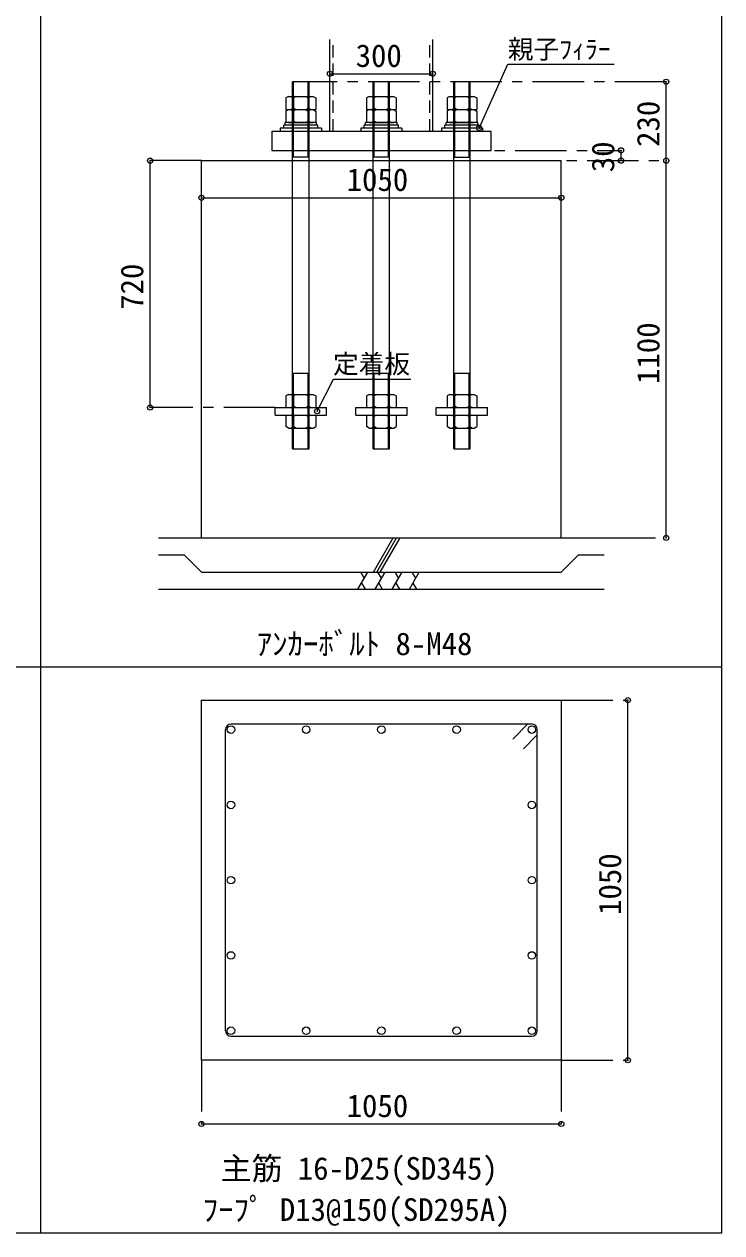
# Model space of a CAD drawing. Units: millimetres, scale not verified. Extents: x -24459 to 24278, y -16646 to 17081.
# Drawn here: x 2018 to 4054, y -16646 to -13121 of the extents above; entities that cross this region are included whole.
import ezdxf
from ezdxf.enums import TextEntityAlignment as Align

# ---------------------------------------------------------------- set-up
doc = ezdxf.new("R2010")
doc.units = ezdxf.units.MM
doc.header["$LTSCALE"] = 30
doc.header["$PDMODE"] = 32
doc.header["$PDSIZE"] = 15
doc.linetypes.add('CHAIN1', pattern=[8, 5, -1, 1, -1])
doc.linetypes.add('DASHED1', pattern=[1.8, 1.2, -0.6])
for name, color, linetype, lineweight in [('0-0_0-0', 7, 'Continuous', 18), ('0-1_補助線', 7, 'Continuous', 18), ('0-3_通り芯', 7, 'Continuous', 18), ('0-4_ＲＣ部材', 7, 'Continuous', 18), ('0-5_Ｓ部材', 7, 'Continuous', 18), ('0-6_木部材', 7, 'Continuous', 18), ('0-7_建具', 7, 'Continuous', 18), ('F-0_F-0', 7, 'Continuous', 18)]:
    doc.layers.add(name, color=color, linetype=linetype, lineweight=lineweight)
doc.layers.add('7-0_7-0', color=7, linetype='Continuous')
doc.styles.add('ＭＳ ゴシック', font='')
doc.styles.get('ＭＳ ゴシック').set_extended_font_data('MS Gothic')

msp = doc.modelspace()

# ---------------------------------------------------------------- linework, layer by layer
at = {"layer": '0-0_0-0', "color": 4}
for p, q in [((3345.39, -13424.03), (3429.27, -13238.08)), ((3429.27, -13238.08), (3739.77, -13238.08)), ((2872.8, -14249.94), (2921.13, -14155.85)), ((2921.13, -14155.85), (3146.02, -14155.85))]:
    msp.add_line(p, q, dxfattribs=at)
at = {"layer": '0-0_0-0'}
for p, q in [((2910.39, -13265.63), (3210.39, -13265.63)), ((3891.59, -13519.03), (3891.59, -13289.03)), ((3759.61, -13519.03), (3759.61, -13489.03)), ((2385.39, -14239.03), (2385.39, -13519.03)), ((3891.59, -14619.03), (3891.59, -13519.03)), ((2535.39, -13627.24), (3585.39, -13627.24)), ((3779.76, -16142.35), (3779.76, -15092.35)), ((2535.39, -16328.12), (3585.39, -16328.12))]:
    msp.add_line(p, q, dxfattribs=at)
at = {"layer": '0-0_0-0', "linetype": 'CHAIN1'}
for p, q in [((3891.59, -13289.03), (2849.39, -13289.03)), ((3210.39, -13489.03), (3759.61, -13489.03)), ((2535.39, -13519.03), (2385.39, -13519.03)), ((3420.39, -13519.03), (3891.59, -13519.03)), ((2750.39, -14239.03), (2385.39, -14239.03)), ((3710.39, -14619.03), (3891.59, -14619.03)), ((3585.39, -15092.35), (3779.76, -15092.35)), ((2535.39, -16142.35), (2535.39, -16328.12)), ((3585.39, -16142.35), (3585.39, -16328.12)), ((3585.39, -16142.35), (3779.76, -16142.35))]:
    msp.add_line(p, q, dxfattribs=at)
at = {"layer": '0-0_0-0'}
for p in [(2910.39, -13265.63), (3210.39, -13265.63), (3891.59, -13289.03), (3345.39, -13424.03), (3759.61, -13489.03), (2385.39, -13519.03), (3759.61, -13519.03), (3891.59, -13519.03), (2535.39, -13627.24), (3585.39, -13627.24), (2385.39, -14239.03), (2872.8, -14249.94), (3891.59, -14619.03), (3779.76, -15092.35), (3779.76, -16142.35), (2535.39, -16328.12), (3585.39, -16328.12)]:
    msp.add_point(p, dxfattribs=at)
at = {"layer": '0-1_補助線'}
for p, q in [((2849.39, -13289.03), (2801.39, -13289.03)), ((2801.39, -14359.03), (2801.39, -13289.03)), ((2804.39, -13509.03), (2804.39, -13289.03)), ((2846.39, -13509.03), (2846.39, -13289.03)), ((2849.39, -14359.03), (2849.39, -13289.03)), ((3036.39, -14359.03), (3036.39, -13289.03)), ((3084.39, -13289.03), (3036.39, -13289.03)), ((3039.39, -13509.03), (3039.39, -13289.03)), ((3081.39, -13509.03), (3081.39, -13289.03)), ((3084.39, -14359.03), (3084.39, -13289.03)), ((3271.39, -14359.03), (3271.39, -13289.03)), ((3319.39, -13289.03), (3271.39, -13289.03)), ((3274.39, -13509.03), (3274.39, -13289.03)), ((3316.39, -13509.03), (3316.39, -13289.03)), ((3319.39, -14359.03), (3319.39, -13289.03)), ((2789.42, -13332.03), (2782.09, -13336.26)), ((2782.09, -13336.26), (2782.09, -13370.03)), ((2789.42, -13332.03), (2861.36, -13332.03)), ((2796.41, -13332.03), (2803.74, -13336.26)), ((2811.07, -13332.03), (2803.74, -13336.26)), ((2803.74, -13336.26), (2803.74, -13365.79)), ((2839.71, -13332.03), (2847.04, -13336.26)), ((2854.37, -13332.03), (2847.04, -13336.26)), ((2847.04, -13336.26), (2847.04, -13365.79)), ((2861.36, -13332.03), (2868.69, -13336.26)), ((2868.69, -13336.26), (2868.69, -13370.03)), ((3024.42, -13332.03), (3017.09, -13336.26)), ((3017.09, -13336.26), (3017.09, -13370.03)), ((3024.42, -13332.03), (3096.36, -13332.03)), ((3031.41, -13332.03), (3038.74, -13336.26)), ((3046.07, -13332.03), (3038.74, -13336.26)), ((3038.74, -13336.26), (3038.74, -13365.79)), ((3074.71, -13332.03), (3082.04, -13336.26)), ((3089.37, -13332.03), (3082.04, -13336.26)), ((3082.04, -13336.26), (3082.04, -13365.79)), ((3096.36, -13332.03), (3103.69, -13336.26)), ((3103.69, -13336.26), (3103.69, -13370.03)), ((3259.42, -13332.03), (3252.09, -13336.26)), ((3252.09, -13336.26), (3252.09, -13370.03)), ((3259.42, -13332.03), (3331.36, -13332.03)), ((3266.41, -13332.03), (3273.74, -13336.26)), ((3281.07, -13332.03), (3273.74, -13336.26)), ((3273.74, -13336.26), (3273.74, -13365.79)), ((3309.71, -13332.03), (3317.04, -13336.26)), ((3324.37, -13332.03), (3317.04, -13336.26)), ((3317.04, -13336.26), (3317.04, -13365.79)), ((3331.36, -13332.03), (3338.69, -13336.26)), ((3338.69, -13336.26), (3338.69, -13370.03)), ((2789.42, -13370.03), (2782.09, -13374.26)), ((2782.09, -13370.03), (2868.69, -13370.03)), ((2782.09, -13374.26), (2782.09, -13408.03)), ((2789.42, -13370.03), (2861.36, -13370.03)), ((2796.41, -13370.03), (2803.74, -13365.79)), ((2796.41, -13370.03), (2803.74, -13374.26)), ((2811.07, -13370.03), (2803.74, -13365.79)), ((2811.07, -13370.03), (2803.74, -13374.26)), ((2803.74, -13374.26), (2803.74, -13403.79)), ((2839.71, -13370.03), (2847.04, -13365.79)), ((2839.71, -13370.03), (2847.04, -13374.26)), ((2854.37, -13370.03), (2847.04, -13365.79)), ((2854.37, -13370.03), (2847.04, -13374.26)), ((2847.04, -13374.26), (2847.04, -13403.79)), ((2861.36, -13370.03), (2868.69, -13374.26)), ((2868.69, -13374.26), (2868.69, -13408.03)), ((3024.42, -13370.03), (3017.09, -13374.26)), ((3017.09, -13370.03), (3103.69, -13370.03)), ((3017.09, -13374.26), (3017.09, -13408.03)), ((3024.42, -13370.03), (3096.36, -13370.03)), ((3031.41, -13370.03), (3038.74, -13365.79)), ((3031.41, -13370.03), (3038.74, -13374.26)), ((3046.07, -13370.03), (3038.74, -13365.79)), ((3046.07, -13370.03), (3038.74, -13374.26)), ((3038.74, -13374.26), (3038.74, -13403.79)), ((3074.71, -13370.03), (3082.04, -13365.79)), ((3074.71, -13370.03), (3082.04, -13374.26)), ((3089.37, -13370.03), (3082.04, -13365.79)), ((3089.37, -13370.03), (3082.04, -13374.26)), ((3082.04, -13374.26), (3082.04, -13403.79)), ((3096.36, -13370.03), (3103.69, -13374.26)), ((3103.69, -13374.26), (3103.69, -13408.03)), ((3259.42, -13370.03), (3252.09, -13374.26)), ((3252.09, -13370.03), (3338.69, -13370.03)), ((3252.09, -13374.26), (3252.09, -13408.03)), ((3259.42, -13370.03), (3331.36, -13370.03)), ((3266.41, -13370.03), (3273.74, -13365.79)), ((3266.41, -13370.03), (3273.74, -13374.26)), ((3281.07, -13370.03), (3273.74, -13365.79)), ((3281.07, -13370.03), (3273.74, -13374.26)), ((3273.74, -13374.26), (3273.74, -13403.79)), ((3309.71, -13370.03), (3317.04, -13365.79)), ((3309.71, -13370.03), (3317.04, -13374.26)), ((3324.37, -13370.03), (3317.04, -13365.79)), ((3324.37, -13370.03), (3317.04, -13374.26)), ((3317.04, -13374.26), (3317.04, -13403.79)), ((3331.36, -13370.03), (3338.69, -13374.26)), ((3338.69, -13374.26), (3338.69, -13408.03)), ((2875.39, -13416.03), (2775.39, -13416.03)), ((2775.39, -13424.03), (2775.39, -13416.03)), ((2871.39, -13408.03), (2779.39, -13408.03)), ((2779.39, -13416.03), (2779.39, -13408.03)), ((2789.42, -13408.03), (2861.36, -13408.03)), ((2796.41, -13408.03), (2803.74, -13403.79)), ((2811.07, -13408.03), (2803.74, -13403.79)), ((2839.71, -13408.03), (2847.04, -13403.79)), ((2854.37, -13408.03), (2847.04, -13403.79)), ((2871.39, -13416.03), (2871.39, -13408.03)), ((2875.39, -13424.03), (2875.39, -13416.03)), ((2885.39, -13424.03), (2885.39, -13434.03)), ((3110.39, -13416.03), (3010.39, -13416.03)), ((3010.39, -13424.03), (3010.39, -13416.03)), ((3106.39, -13408.03), (3014.39, -13408.03)), ((3014.39, -13416.03), (3014.39, -13408.03)), ((3024.42, -13408.03), (3096.36, -13408.03)), ((3031.41, -13408.03), (3038.74, -13403.79)), ((3046.07, -13408.03), (3038.74, -13403.79)), ((3074.71, -13408.03), (3082.04, -13403.79)), ((3089.37, -13408.03), (3082.04, -13403.79)), ((3106.39, -13416.03), (3106.39, -13408.03)), ((3110.39, -13424.03), (3110.39, -13416.03)), ((3120.39, -13424.03), (3120.39, -13434.03)), ((3345.39, -13416.03), (3245.39, -13416.03)), ((3245.39, -13424.03), (3245.39, -13416.03)), ((3341.39, -13408.03), (3249.39, -13408.03)), ((3249.39, -13416.03), (3249.39, -13408.03)), ((3259.42, -13408.03), (3331.36, -13408.03)), ((3266.41, -13408.03), (3273.74, -13403.79)), ((3281.07, -13408.03), (3273.74, -13403.79)), ((3309.71, -13408.03), (3317.04, -13403.79)), ((3324.37, -13408.03), (3317.04, -13403.79)), ((3341.39, -13416.03), (3341.39, -13408.03)), ((3345.39, -13424.03), (3345.39, -13416.03)), ((3355.39, -13424.03), (3355.39, -13434.03)), ((3380.39, -13434.03), (2740.39, -13434.03)), ((3380.39, -13489.03), (3380.39, -13434.03)), ((2849.39, -13509.03), (2801.39, -13509.03)), ((3084.39, -13509.03), (3036.39, -13509.03)), ((3271.39, -13509.03), (3319.39, -13509.03)), ((2801.39, -14139.03), (2849.39, -14139.03)), ((2804.39, -14359.03), (2804.39, -14139.03)), ((2846.39, -14359.03), (2846.39, -14139.03)), ((3036.39, -14139.03), (3084.39, -14139.03)), ((3039.39, -14359.03), (3039.39, -14139.03)), ((3081.39, -14359.03), (3081.39, -14139.03)), ((3271.39, -14139.03), (3319.39, -14139.03)), ((3274.39, -14359.03), (3274.39, -14139.03)), ((3316.39, -14359.03), (3316.39, -14139.03)), ((2789.42, -14201.03), (2782.09, -14205.26)), ((2789.42, -14201.03), (2861.36, -14201.03)), ((2796.41, -14201.03), (2803.74, -14205.26)), ((2811.07, -14201.03), (2803.74, -14205.26)), ((2839.71, -14201.03), (2847.04, -14205.26)), ((2854.37, -14201.03), (2847.04, -14205.26)), ((2861.36, -14201.03), (2868.69, -14205.26)), ((3024.42, -14201.03), (3017.09, -14205.26)), ((3024.42, -14201.03), (3096.36, -14201.03)), ((3031.41, -14201.03), (3038.74, -14205.26)), ((3046.07, -14201.03), (3038.74, -14205.26)), ((3074.71, -14201.03), (3082.04, -14205.26)), ((3089.37, -14201.03), (3082.04, -14205.26)), ((3096.36, -14201.03), (3103.69, -14205.26)), ((3259.42, -14201.03), (3252.09, -14205.26)), ((3259.42, -14201.03), (3331.36, -14201.03)), ((3266.41, -14201.03), (3273.74, -14205.26)), ((3281.07, -14201.03), (3273.74, -14205.26)), ((3309.71, -14201.03), (3317.04, -14205.26)), ((3324.37, -14201.03), (3317.04, -14205.26)), ((3331.36, -14201.03), (3338.69, -14205.26)), ((2782.09, -14205.26), (2782.09, -14239.03)), ((2789.42, -14239.03), (2861.36, -14239.03)), ((2796.41, -14239.03), (2803.74, -14234.79)), ((2803.74, -14205.26), (2803.74, -14234.79)), ((2811.07, -14239.03), (2803.74, -14234.79)), ((2839.71, -14239.03), (2847.04, -14234.79)), ((2847.04, -14205.26), (2847.04, -14234.79)), ((2854.37, -14239.03), (2847.04, -14234.79)), ((2868.69, -14205.26), (2868.69, -14239.03)), ((2900.39, -14261.03), (2900.39, -14239.03)), ((3017.09, -14205.26), (3017.09, -14239.03)), ((3024.42, -14239.03), (3096.36, -14239.03)), ((3031.41, -14239.03), (3038.74, -14234.79)), ((3038.74, -14205.26), (3038.74, -14234.79)), ((3046.07, -14239.03), (3038.74, -14234.79)), ((3074.71, -14239.03), (3082.04, -14234.79)), ((3082.04, -14205.26), (3082.04, -14234.79)), ((3089.37, -14239.03), (3082.04, -14234.79)), ((3103.69, -14205.26), (3103.69, -14239.03)), ((3135.39, -14261.03), (3135.39, -14239.03)), ((3252.09, -14205.26), (3252.09, -14239.03)), ((3259.42, -14239.03), (3331.36, -14239.03)), ((3266.41, -14239.03), (3273.74, -14234.79)), ((3273.74, -14205.26), (3273.74, -14234.79)), ((3281.07, -14239.03), (3273.74, -14234.79)), ((3309.71, -14239.03), (3317.04, -14234.79)), ((3317.04, -14205.26), (3317.04, -14234.79)), ((3324.37, -14239.03), (3317.04, -14234.79)), ((3338.69, -14205.26), (3338.69, -14239.03)), ((3370.39, -14261.03), (3370.39, -14239.03)), ((2750.39, -14261.03), (2900.39, -14261.03)), ((2782.09, -14261.03), (2782.09, -14294.79)), ((2789.42, -14261.03), (2861.36, -14261.03)), ((2796.41, -14261.03), (2803.74, -14265.26)), ((2811.07, -14261.03), (2803.74, -14265.26)), ((2803.74, -14265.26), (2803.74, -14294.79)), ((2839.71, -14261.03), (2847.04, -14265.26)), ((2854.37, -14261.03), (2847.04, -14265.26)), ((2847.04, -14265.26), (2847.04, -14294.79)), ((2868.69, -14261.03), (2868.69, -14294.79)), ((2985.39, -14261.03), (3135.39, -14261.03)), ((3017.09, -14261.03), (3017.09, -14294.79)), ((3024.42, -14261.03), (3096.36, -14261.03)), ((3031.41, -14261.03), (3038.74, -14265.26)), ((3046.07, -14261.03), (3038.74, -14265.26)), ((3038.74, -14265.26), (3038.74, -14294.79)), ((3074.71, -14261.03), (3082.04, -14265.26)), ((3089.37, -14261.03), (3082.04, -14265.26)), ((3082.04, -14265.26), (3082.04, -14294.79)), ((3103.69, -14261.03), (3103.69, -14294.79)), ((3220.39, -14261.03), (3370.39, -14261.03)), ((3252.09, -14261.03), (3252.09, -14294.79)), ((3259.42, -14261.03), (3331.36, -14261.03)), ((3266.41, -14261.03), (3273.74, -14265.26)), ((3281.07, -14261.03), (3273.74, -14265.26)), ((3273.74, -14265.26), (3273.74, -14294.79)), ((3309.71, -14261.03), (3317.04, -14265.26)), ((3324.37, -14261.03), (3317.04, -14265.26)), ((3317.04, -14265.26), (3317.04, -14294.79)), ((3338.69, -14261.03), (3338.69, -14294.79)), ((2789.42, -14299.03), (2782.09, -14294.79)), ((2789.42, -14299.03), (2861.36, -14299.03)), ((2796.41, -14299.03), (2803.74, -14294.79)), ((2811.07, -14299.03), (2803.74, -14294.79)), ((2839.71, -14299.03), (2847.04, -14294.79)), ((2854.37, -14299.03), (2847.04, -14294.79)), ((2861.36, -14299.03), (2868.69, -14294.79)), ((3024.42, -14299.03), (3017.09, -14294.79)), ((3024.42, -14299.03), (3096.36, -14299.03)), ((3031.41, -14299.03), (3038.74, -14294.79)), ((3046.07, -14299.03), (3038.74, -14294.79)), ((3074.71, -14299.03), (3082.04, -14294.79)), ((3089.37, -14299.03), (3082.04, -14294.79)), ((3096.36, -14299.03), (3103.69, -14294.79)), ((3259.42, -14299.03), (3252.09, -14294.79)), ((3259.42, -14299.03), (3331.36, -14299.03)), ((3266.41, -14299.03), (3273.74, -14294.79)), ((3281.07, -14299.03), (3273.74, -14294.79)), ((3309.71, -14299.03), (3317.04, -14294.79)), ((3324.37, -14299.03), (3317.04, -14294.79)), ((3331.36, -14299.03), (3338.69, -14294.79)), ((2801.39, -14359.03), (2849.39, -14359.03)), ((3036.39, -14359.03), (3084.39, -14359.03)), ((3271.39, -14359.03), (3319.39, -14359.03))]:
    msp.add_line(p, q, dxfattribs=at)
for points in [[(2885.39, -13424.03), (2765.39, -13424.03), (2765.39, -13434.03)], [(3120.39, -13424.03), (3000.39, -13424.03), (3000.39, -13434.03)], [(3355.39, -13424.03), (3235.39, -13424.03), (3235.39, -13434.03)], [(2740.39, -13434.03), (2740.39, -13489.03), (3380.39, -13489.03)], [(2750.39, -14261.03), (2750.39, -14239.03), (2900.39, -14239.03)], [(2985.39, -14261.03), (2985.39, -14239.03), (3135.39, -14239.03)], [(3220.39, -14261.03), (3220.39, -14239.03), (3370.39, -14239.03)]]:
    msp.add_lwpolyline(points, dxfattribs=at)
at = {"layer": '0-3_通り芯'}
for p, q in [((2910.39, -13434.03), (2910.39, -13165.34)), ((3210.39, -13434.03), (3210.39, -13165.34))]:
    msp.add_line(p, q, dxfattribs=at)
at = {"layer": '0-3_通り芯', "linetype": 'DASHED1'}
for p, q in [((2919.39, -13434.03), (2919.39, -13165.34)), ((3201.39, -13434.03), (3201.39, -13165.34))]:
    msp.add_line(p, q, dxfattribs=at)
at = {"layer": '0-4_ＲＣ部材'}
for p, q in [((2535.39, -13519.03), (3585.39, -13519.03)), ((2535.39, -14619.03), (2535.39, -13519.03)), ((3585.39, -14619.03), (3585.39, -13519.03)), ((2410.39, -14619.03), (3710.39, -14619.03)), ((2535.39, -16142.35), (2535.39, -15092.35)), ((2535.39, -15092.35), (3585.39, -15092.35)), ((3585.39, -15092.35), (3585.39, -16142.35)), ((3585.39, -16142.35), (2535.39, -16142.35))]:
    msp.add_line(p, q, dxfattribs=at)
at = {"layer": '0-5_Ｓ部材'}
for p, q in [((3037.24, -14719.03), (3094.98, -14619.03)), ((3047.24, -14719.03), (3104.98, -14619.03)), ((3057.24, -14719.03), (3114.98, -14619.03)), ((2410.39, -14669.03), (2485.39, -14669.03)), ((2535.39, -14719.03), (2485.39, -14669.03)), ((2535.39, -14719.03), (3585.39, -14719.03)), ((2992.08, -14769.03), (3020.95, -14719.03)), ((3010.56, -14737.03), (3000.17, -14719.03)), ((3042.08, -14769.03), (3070.95, -14719.03)), ((3060.56, -14737.03), (3050.17, -14719.03)), ((3092.08, -14769.03), (3120.95, -14719.03)), ((3110.56, -14737.03), (3100.17, -14719.03)), ((3142.08, -14769.03), (3170.95, -14719.03)), ((3160.56, -14737.03), (3150.17, -14719.03)), ((3002.47, -14751.03), (3012.87, -14769.03)), ((3052.47, -14751.03), (3062.87, -14769.03)), ((3102.47, -14751.03), (3112.87, -14769.03)), ((3152.47, -14751.03), (3162.87, -14769.03)), ((2410.39, -14769.03), (3710.39, -14769.03))]:
    msp.add_line(p, q, dxfattribs=at)
msp.add_lwpolyline([(3585.39, -14719.03), (3635.39, -14669.03), (3710.39, -14669.03)], dxfattribs=at)
at = {"layer": '0-6_木部材'}
for p, q in [((2605.39, -16056.35), (2605.39, -15178.35)), ((3499.39, -15162.35), (2621.39, -15162.35)), ((3487.14, -15162.2), (3443.68, -15205.66)), ((3515.39, -16056.35), (3515.39, -15178.35)), ((3515.39, -15193.95), (3474.6, -15234.74)), ((2621.39, -16072.35), (3499.39, -16072.35))]:
    msp.add_line(p, q, dxfattribs=at)
for centre, start, end in [((2621.39, -15178.35), 90, 180), ((3499.39, -15178.35), 0, 90), ((2621.39, -16056.35), 180, 270), ((3499.39, -16056.35), 270, 0)]:
    msp.add_arc(centre, 16, start, end, dxfattribs=at)
at = {"layer": '0-7_建具'}
for centre in [(2621.39, -15178.35), (2840.89, -15178.35), (3060.39, -15178.35), (3279.89, -15178.35), (3499.39, -15178.35), (2621.39, -15397.85), (3499.39, -15397.85), (2621.39, -15617.35), (3499.39, -15617.35), (2621.39, -15836.85), (3499.39, -15836.85), (2621.39, -16056.35), (2840.89, -16056.35), (3060.39, -16056.35), (3279.89, -16056.35), (3499.39, -16056.35)]:
    msp.add_circle(centre, 11, dxfattribs=at)
at = {"layer": 'F-0_F-0'}
for p, q in [((2067.01, -16645.75), (2067.01, -11470.75)), ((4053.76, -14995.75), (-4133.24, -14995.75))]:
    msp.add_line(p, q, dxfattribs=at)
msp.add_lwpolyline([(-4133.24, -16645.75), (4053.76, -16645.75), (4053.76, -11470.75)], dxfattribs=at)

# ---------------------------------------------------------------- texts
at = {"layer": '0-0_0-0', "style": 'ＭＳ ゴシック'}
for s, height, p in [('300', 65.98, (2985.39, -13265.63)), ('親子ﾌｨﾗｰ', 54.99, (3429.27, -13238.08)), ('1050', 65.98, (2959.14, -13627.24)), ('定着板', 54.99, (2919.13, -14155.85)), ('1050', 65.98, (2959.14, -16328.12))]:
    msp.add_text(s, height=height, dxfattribs=at).set_placement(p, align=Align.BOTTOM_LEFT)
for s, p in [('230', (3891.59, -13479.03)), ('30', (3759.61, -13552.78)), ('720', (2385.39, -13954.03)), ('1100', (3891.59, -14170.28)), ('1050', (3779.76, -15718.6))]:
    msp.add_text(s, height=65.98, rotation=90, dxfattribs=at).set_placement(p, align=Align.BOTTOM_LEFT)
at = {"layer": '7-0_7-0', "style": 'ＭＳ ゴシック'}
for s, p in [('ｱﾝｶｰﾎﾞﾙﾄ 8-M48', (2696.64, -14980.75)), ('主筋 16-D25(SD345)', (2591.64, -16510.75)), ('ﾌｰﾌﾟ D13@150(SD295A)', (2539.14, -16630.75))]:
    msp.add_text(s, height=65.98, dxfattribs=at).set_placement(p, align=Align.BOTTOM_LEFT)

doc.saveas('drawing.dxf')
